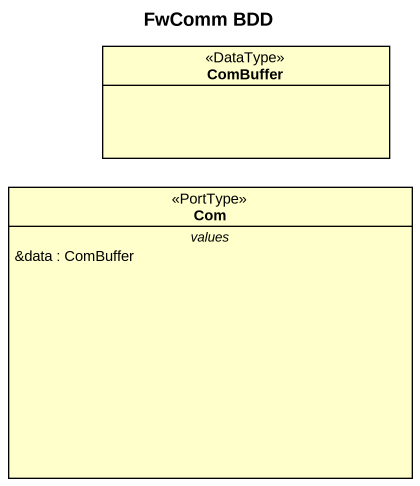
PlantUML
@startuml
title FwComm BDD
hide circle
hide empty members
class ComBuffer <<DataType>>
class Com <<PortType>> {
  -- values --
  &data : ComBuffer
}
@enduml
